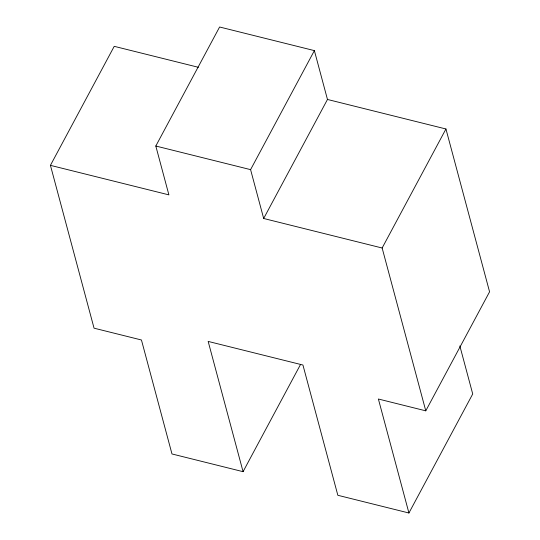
<?xml version="1.0" encoding="UTF-8"?>
<svg xmlns="http://www.w3.org/2000/svg" width="540" height="540" viewBox="0 0 540 540"><rect width="100%" height="100%" fill="white"/><g stroke="black" fill="none" stroke-linecap="round" stroke-linejoin="round"><path stroke-width="0.81" d="M300.524 364.48L243.068 471.677L171.983 453.964L141.446 339.984L94.055 328.178L50.429 165.355L114.224 46.332L198.376 67.297M50.429 165.355L168.899 194.873L155.81 146.023L219.605 27L314.381 50.612L327.47 99.461L263.675 218.484L382.144 248.009L425.776 410.832L378.385 399.019L408.929 513L337.844 495.288L302.94 365.026L208.163 341.415L243.068 471.677M263.675 218.484L250.587 169.641L314.381 50.612M382.144 248.009L445.945 128.979L327.47 99.461M425.776 410.832L489.571 291.803L445.945 128.979M408.929 513L472.723 393.977L459.851 345.944M155.81 146.023L250.587 169.641"/></g></svg>
